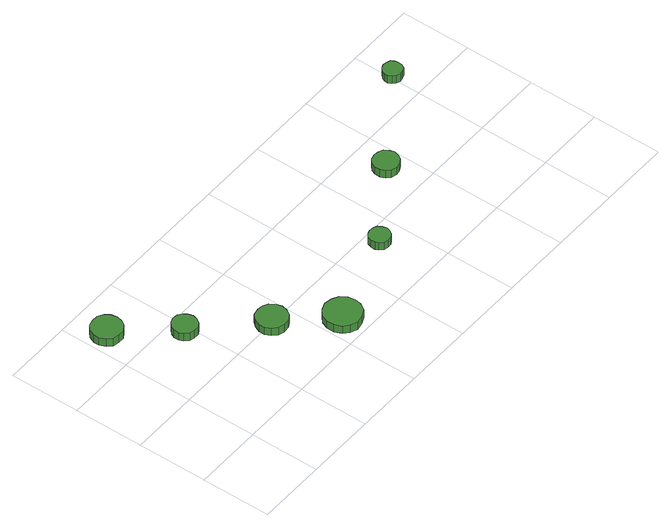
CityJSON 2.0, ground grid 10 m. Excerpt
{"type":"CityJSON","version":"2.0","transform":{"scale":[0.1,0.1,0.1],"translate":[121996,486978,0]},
"CityObjects":{
"tree1":{"type":"SolitaryVegetationObject","attributes":{"function":"something"},"geometry":[{"type":"MultiSurface","lod":"1","boundaries":[[[0,1,2,3,4,5,6,7,8,9,10,11,12,13,14]],[[15,16,17,18,19,20,21,22,23,24,25,26,27,28,29]],[[0,29,28,1]],[[1,28,27,2]],[[2,27,26,3]],[[3,26,25,4]],[[4,25,24,5]],[[5,24,23,6]],[[6,23,22,7]],[[7,22,21,8]],[[8,21,20,9]],[[9,20,19,10]],[[10,19,18,11]],[[11,18,17,12]],[[12,17,16,13]],[[13,16,15,14]],[[14,15,29,0]]]}]},
"tree2":{"type":"SolitaryVegetationObject","attributes":{"function":"something"},"geometry":[{"type":"MultiSurface","lod":"1","boundaries":[[[30,31,32,33,34,35,36,37,38,39,40,41,42,43,44]],[[45,46,47,48,49,50,51,52,53,54,55,56,57,58,59]],[[30,59,58,31]],[[31,58,57,32]],[[32,57,56,33]],[[33,56,55,34]],[[34,55,54,35]],[[35,54,53,36]],[[36,53,52,37]],[[37,52,51,38]],[[38,51,50,39]],[[39,50,49,40]],[[40,49,48,41]],[[41,48,47,42]],[[42,47,46,43]],[[43,46,45,44]],[[44,45,59,30]]]}]},
"tree3":{"type":"SolitaryVegetationObject","attributes":{"function":"something"},"geometry":[{"type":"MultiSurface","lod":"1","boundaries":[[[60,61,62,63,64,65,66,67,68,69,70,71,72,73,74]],[[75,76,77,78,79,80,81,82,83,84,85,86,87,88,89]],[[60,89,88,61]],[[61,88,87,62]],[[62,87,86,63]],[[63,86,85,64]],[[64,85,84,65]],[[65,84,83,66]],[[66,83,82,67]],[[67,82,81,68]],[[68,81,80,69]],[[69,80,79,70]],[[70,79,78,71]],[[71,78,77,72]],[[72,77,76,73]],[[73,76,75,74]],[[74,75,89,60]]]}]},
"tree4":{"type":"SolitaryVegetationObject","attributes":{"function":"something"},"geometry":[{"type":"MultiSurface","lod":"1","boundaries":[[[90,91,92,93,94,95,96,97,98,99,100,101,102,103,104]],[[105,106,107,108,109,110,111,112,113,114,115,116,117,118,119]],[[90,119,118,91]],[[91,118,117,92]],[[92,117,116,93]],[[93,116,115,94]],[[94,115,114,95]],[[95,114,113,96]],[[96,113,112,97]],[[97,112,111,98]],[[98,111,110,99]],[[99,110,109,100]],[[100,109,108,101]],[[101,108,107,102]],[[102,107,106,103]],[[103,106,105,104]],[[104,105,119,90]]]}]},
"tree5":{"type":"SolitaryVegetationObject","attributes":{"function":"something"},"geometry":[{"type":"MultiSurface","lod":"1","boundaries":[[[120,121,122,123,124,125,126,127,128,129,130,131,132,133,134]],[[135,136,137,138,139,140,141,142,143,144,145,146,147,148,149]],[[120,149,148,121]],[[121,148,147,122]],[[122,147,146,123]],[[123,146,145,124]],[[124,145,144,125]],[[125,144,143,126]],[[126,143,142,127]],[[127,142,141,128]],[[128,141,140,129]],[[129,140,139,130]],[[130,139,138,131]],[[131,138,137,132]],[[132,137,136,133]],[[133,136,135,134]],[[134,135,149,120]]]}]},
"tree6":{"type":"SolitaryVegetationObject","attributes":{"function":"something"},"geometry":[{"type":"MultiSurface","lod":"1","boundaries":[[[150,151,152,153,154,155,156,157,158,159,160,161,162,163,164]],[[165,166,167,168,169,170,171,172,173,174,175,176,177,178,179]],[[150,179,178,151]],[[151,178,177,152]],[[152,177,176,153]],[[153,176,175,154]],[[154,175,174,155]],[[155,174,173,156]],[[156,173,172,157]],[[157,172,171,158]],[[158,171,170,159]],[[159,170,169,160]],[[160,169,168,161]],[[161,168,167,162]],[[162,167,166,163]],[[163,166,165,164]],[[164,165,179,150]]]}]},
"tree7":{"type":"SolitaryVegetationObject","attributes":{"function":"something"},"geometry":[{"type":"MultiSurface","lod":"1","boundaries":[[[180,181,182,183,184,185,186,187,188,189,190,191,192,193,194]],[[195,196,197,198,199,200,201,202,203,204,205,206,207,208,209]],[[180,209,208,181]],[[181,208,207,182]],[[182,207,206,183]],[[183,206,205,184]],[[184,205,204,185]],[[185,204,203,186]],[[186,203,202,187]],[[187,202,201,188]],[[188,201,200,189]],[[189,200,199,190]],[[190,199,198,191]],[[191,198,197,192]],[[192,197,196,193]],[[193,196,195,194]],[[194,195,209,180]]]}]}
},
"vertices":[
[51,252,15],[49,261,15],[44,268,15],[36,273,15],[27,273,15],[18,271,15],[12,265,15],[8,256,15],[8,248,15],[12,239,15],[18,233,15],[27,231,15],[36,231,15],[44,236,15],[49,243,15],[49,243,2],[44,236,2],[36,231,2],[27,231,2],[18,233,2],[12,239,2],[8,248,2],[8,256,2],[12,265,2],[18,271,2],[27,273,2],[36,273,2],[44,268,2],[49,261,2],[51,252,2],
[109,177,17],[107,184,17],[103,190,17],[97,194,17],[89,195,17],[82,192,17],[77,187,17],[74,181,17],[74,173,17],[77,167,17],[82,162,17],[89,160,17],[97,160,17],[103,164,17],[107,170,17],[107,170,4],[103,164,4],[97,160,4],[89,160,4],[82,162,4],[77,167,4],[74,173,4],[74,181,4],[77,187,4],[82,192,4],[89,195,4],[97,194,4],[103,190,4],[107,184,4],[109,177,4],
[188,98,19],[186,106,19],[181,114,19],[173,118,19],[164,119,19],[155,117,19],[149,110,19],[145,102,19],[145,93,19],[149,85,19],[155,79,19],[164,76,19],[173,77,19],[181,81,19],[186,89,19],[186,89,6],[181,81,6],[173,77,6],[164,76,6],[155,79,6],[149,85,6],[145,93,6],[145,102,6],[149,110,6],[155,117,6],[164,119,6],[173,118,6],[181,114,6],[186,106,6],[188,98,6],
[251,31,21],[249,42,21],[243,51,21],[233,56,21],[222,58,21],[212,54,21],[204,47,21],[200,37,21],[200,26,21],[204,16,21],[212,9,21],[222,5,21],[233,7,21],[243,12,21],[249,21,21],[249,21,8],[243,12,8],[233,7,8],[222,5,8],[212,9,8],[204,16,8],[200,26,8],[200,37,8],[204,47,8],[212,54,8],[222,58,8],[233,56,8],[243,51,8],[249,42,8],[251,31,8],
[374,76,22],[372,82,22],[369,87,22],[364,90,22],[357,91,22],[352,89,22],[347,85,22],[345,79,22],[345,73,22],[347,68,22],[352,63,22],[357,62,22],[364,62,22],[369,65,22],[372,70,22],[372,70,9],[369,65,9],[364,62,9],[357,62,9],[352,63,9],[347,68,9],[345,73,9],[345,79,9],[347,85,9],[352,89,9],[357,91,9],[364,90,9],[369,87,9],[372,82,9],[374,76,9],
[487,150,20],[485,157,20],[481,164,20],[474,167,20],[467,168,20],[459,166,20],[454,161,20],[451,154,20],[451,146,20],[454,139,20],[459,134,20],[467,132,20],[474,133,20],[481,137,20],[485,143,20],[485,143,7],[481,137,7],[474,133,7],[467,132,7],[459,134,7],[454,139,7],[451,146,7],[451,154,7],[454,161,7],[459,166,7],[467,168,7],[474,167,7],[481,164,7],[485,157,7],[487,150,7],
[614,242,20],[613,247,20],[610,252,20],[605,254,20],[599,255,20],[594,253,20],[590,249,20],[587,244,20],[587,239,20],[590,234,20],[594,230,20],[599,228,20],[605,229,20],[610,231,20],[613,236,20],[613,236,7],[610,231,7],[605,229,7],[599,228,7],[594,230,7],[590,234,7],[587,239,7],[587,244,7],[590,249,7],[594,253,7],[599,255,7],[605,254,7],[610,252,7],[613,247,7],[614,242,7]
]}
